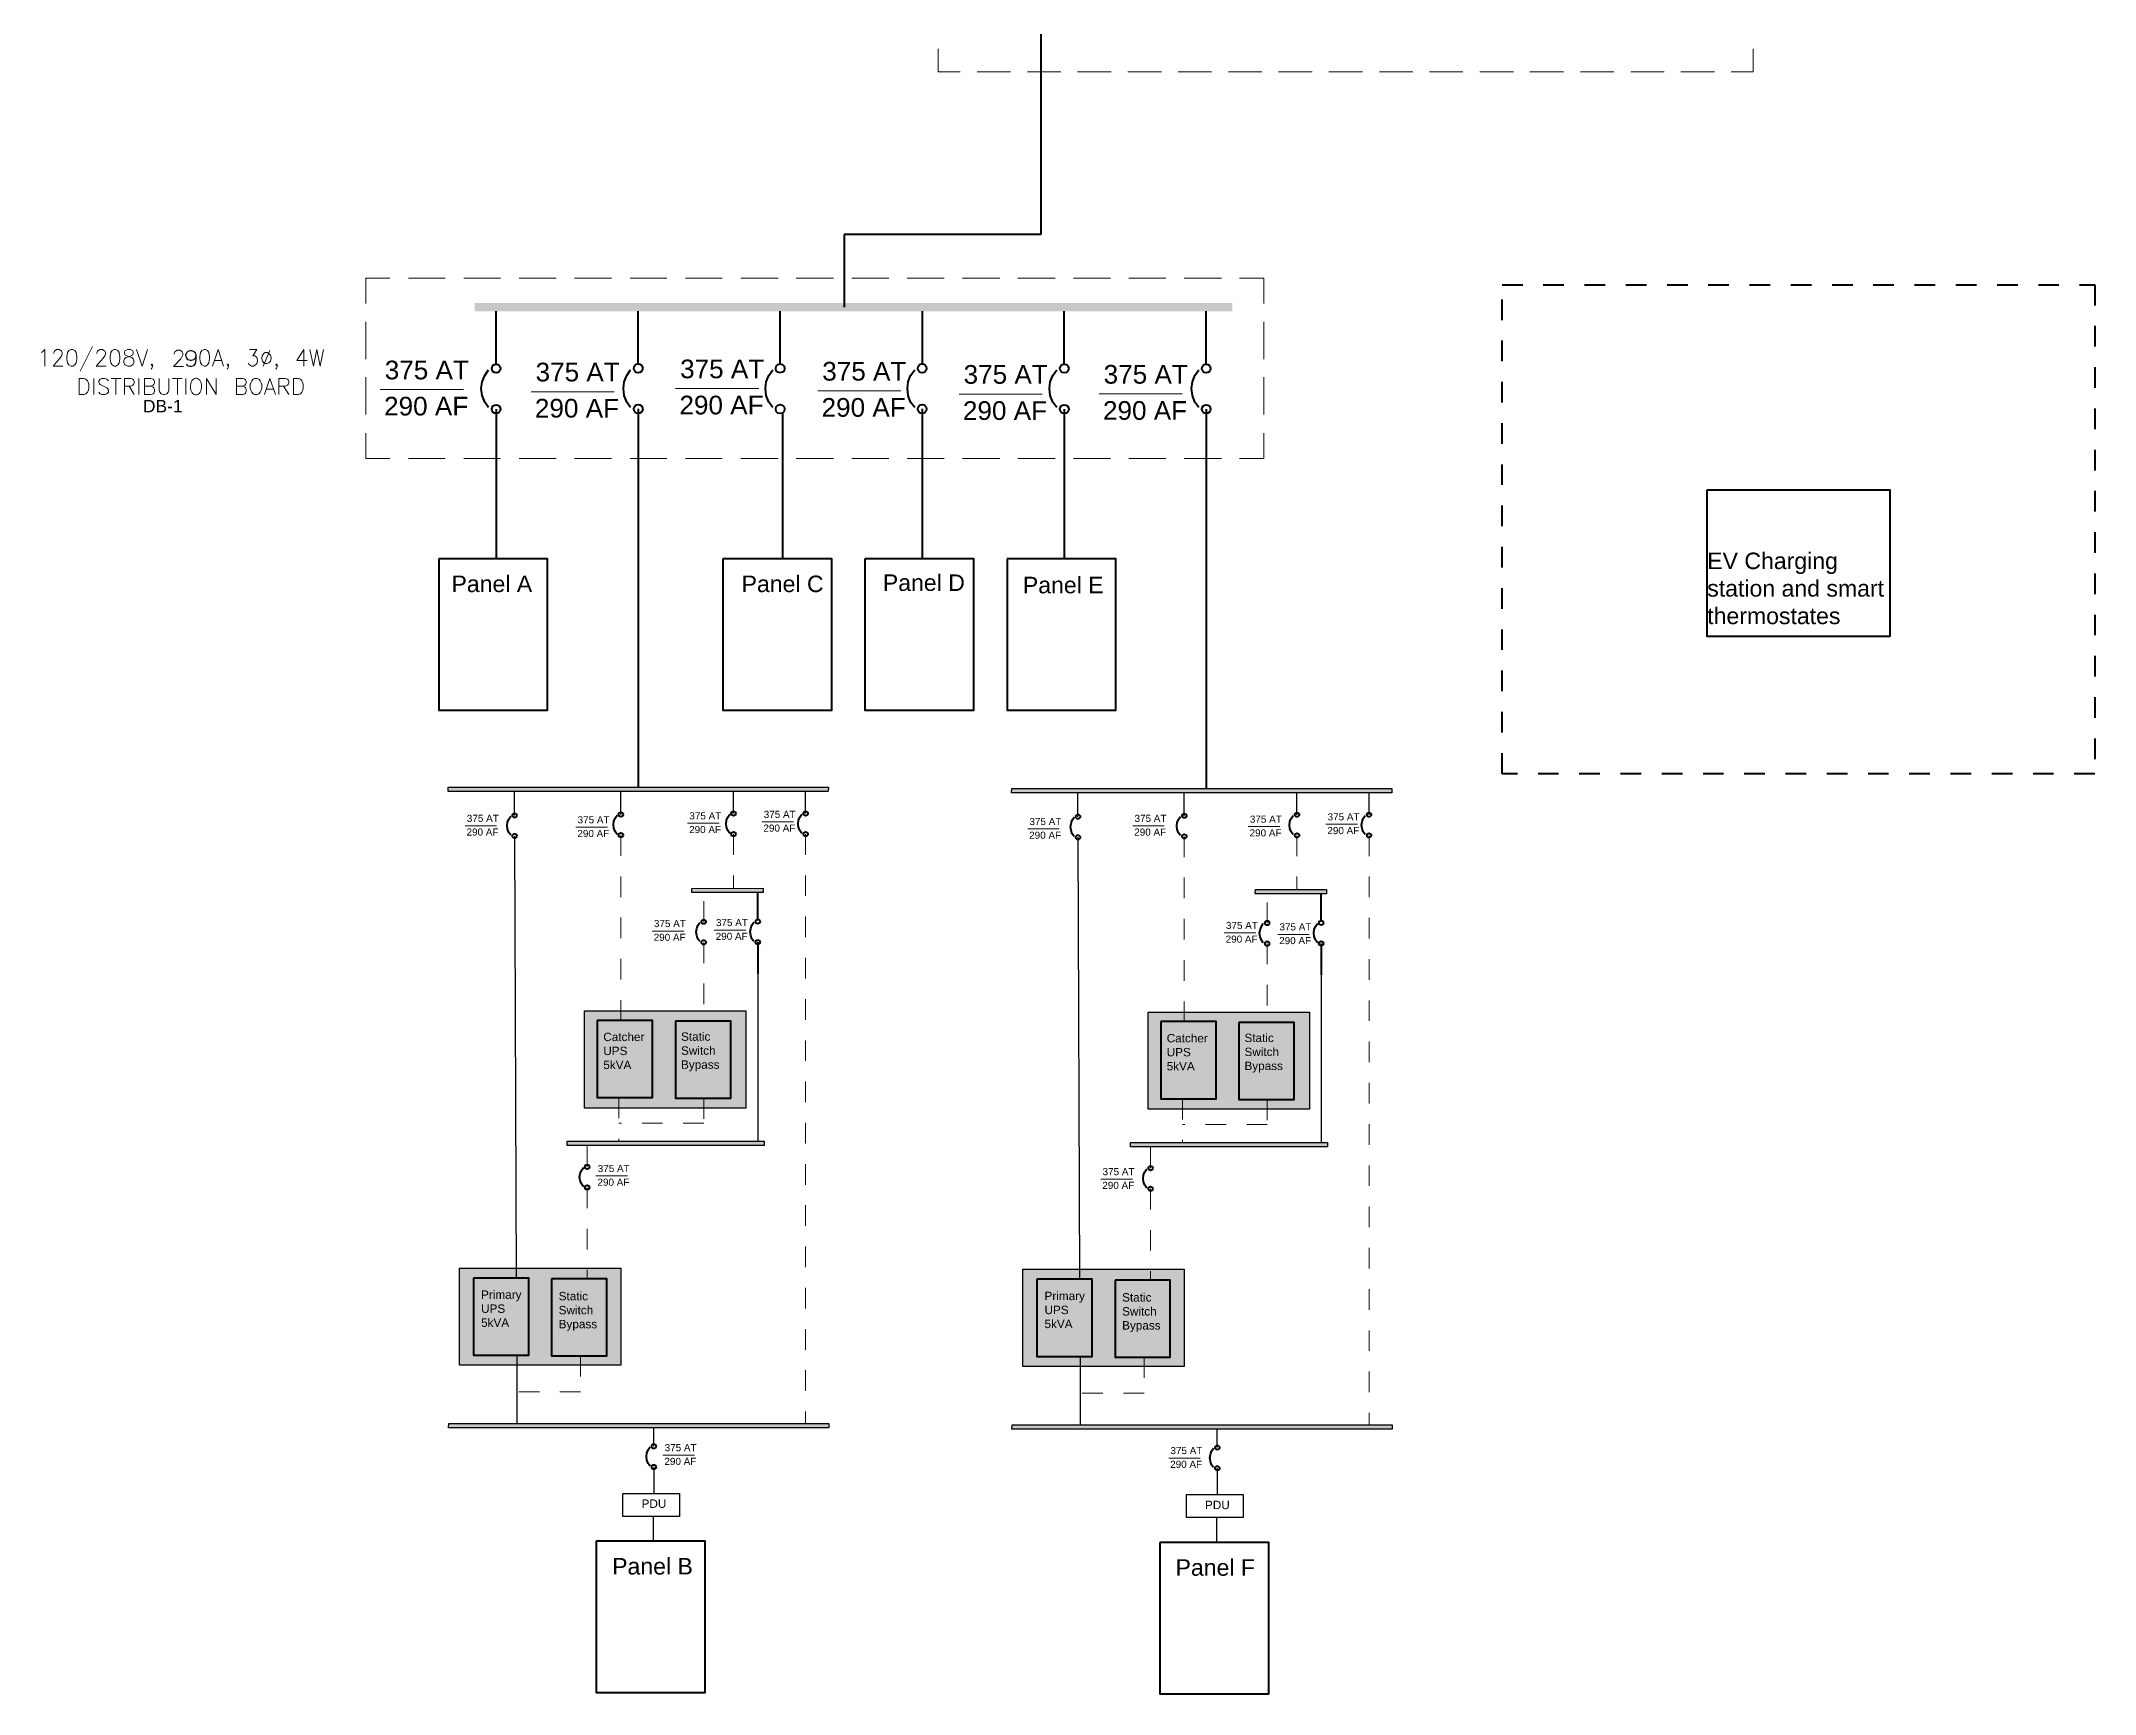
# Model space of a CAD drawing. Header units: inches. Extents: x 17.7 to 27.7, y 6.6 to 22.7.
# Drawn here: x 17.73 to 27.69, y 6.63 to 14.64 of the extents above; entities that cross this region are included whole.
import ezdxf

# ---------------------------------------------------------------- set-up
doc = ezdxf.new("R2010")
doc.units = ezdxf.units.IN
doc.header["$LTSCALE"] = 0.2
doc.header["$MEASUREMENT"] = 0
doc.linetypes.add('ACAD_ISO02W100', pattern=[15, 12, -3])
doc.linetypes.add('HIDDEN', pattern=[0.375, 0.25, -0.125])
doc.layers.add('dotted', color=7, linetype='HIDDEN', lineweight=18)
doc.layers.add('PDF_Geometry', color=7, linetype='Continuous')
doc.layers.add('PDF_Solid Fills', color=7, linetype='Continuous')
doc.styles.get("Standard").update_dxf_attribs({"font": 'arial.ttf'})

msp = doc.modelspace()

# ---------------------------------------------------------------- hatches: boundary and pattern name
at = {"transparency": 33554457}
h = msp.add_hatch(color=4, dxfattribs=at)
h.dxf.hatch_style = 1
h.paths.add_polyline_path([(20.3646, 9.9382), (21.1466, 9.9382), (21.1466, 9.4673), (20.3646, 9.4673)])
h = msp.add_hatch(color=4, dxfattribs=at)
h.dxf.hatch_style = 1
h.paths.add_polyline_path([(23.0962, 9.9321), (23.8782, 9.9321), (23.8782, 9.4612), (23.0962, 9.4612)])
h = msp.add_hatch(color=4, dxfattribs=at)
h.dxf.hatch_style = 1
h.paths.add_polyline_path([(19.7572, 8.6917), (20.5392, 8.6917), (20.5392, 8.2208), (19.7572, 8.2208)])
h = msp.add_hatch(color=4, dxfattribs=at)
h.dxf.hatch_style = 1
h.paths.add_polyline_path([(22.4888, 8.6856), (23.2708, 8.6856), (23.2708, 8.2147), (22.4888, 8.2147)])
at = {"layer": 'PDF_Solid Fills', "true_color": 0x808080}
h = msp.add_hatch(color=8, dxfattribs=at)
h.dxf.hatch_style = 1
h.paths.add_polyline_path([(19.7033, 11.0233), (21.5462, 11.0233), (21.5456, 11.0025), (19.7028, 11.0025)])
h = msp.add_hatch(color=8, dxfattribs=at)
h.dxf.hatch_style = 1
h.paths.add_polyline_path([(22.4349, 11.0171), (24.2777, 11.0171), (24.2772, 10.9963), (22.4343, 10.9963)])
h = msp.add_hatch(color=8, dxfattribs=at)
h.dxf.hatch_style = 1
h.paths.add_polyline_path([(20.8849, 10.5327), (21.2302, 10.5331), (21.2296, 10.5123), (20.8843, 10.5119)])
h = msp.add_hatch(color=8, dxfattribs=at)
h.dxf.hatch_style = 1
h.paths.add_polyline_path([(23.6165, 10.5265), (23.9618, 10.527), (23.9612, 10.5062), (23.6159, 10.5057)])
h = msp.add_hatch(color=8, dxfattribs=at)
h.dxf.hatch_style = 1
h.paths.add_polyline_path([(20.2796, 9.3071), (21.2351, 9.3071), (21.2346, 9.2863), (20.2791, 9.2863)])
h = msp.add_hatch(color=8, dxfattribs=at)
h.dxf.hatch_style = 1
h.paths.add_polyline_path([(23.0112, 9.3009), (23.9667, 9.3009), (23.9662, 9.2801), (23.0106, 9.2801)])
h = msp.add_hatch(color=8, dxfattribs=at)
h.dxf.hatch_style = 1
h.paths.add_polyline_path([(19.7054, 7.9381), (21.5482, 7.9381), (21.5477, 7.9173), (19.7048, 7.9173)])
h = msp.add_hatch(color=8, dxfattribs=at)
h.dxf.hatch_style = 1
h.paths.add_polyline_path([(22.437, 7.9319), (24.2798, 7.9319), (24.2793, 7.9111), (22.4364, 7.9111)])

# ---------------------------------------------------------------- linework, layer by layer
at = {"linetype": 'ACAD_ISO02W100', "lineweight": 90}
for p, q in [((22.5768, 14.7002), (22.5768, 13.704)), ((19.9351, 12.8569), (19.9351, 12.5586)), ((20.6243, 12.8573), (20.6243, 12.5586)), ((22.0009, 12.8573), (22.0009, 12.5586)), ((22.6901, 12.8569), (22.6901, 12.5586)), ((23.3784, 12.8569), (23.3784, 12.5586)), ((21.3234, 12.8374), (21.3234, 12.5586)), ((19.9351, 12.5586), (19.9351, 12.3895)), ((21.3234, 12.5586), (21.3234, 12.1313)), ((22.0009, 12.5586), (22.0009, 12.1313)), ((22.6901, 12.5586), (22.6901, 12.1313)), ((23.3784, 12.5586), (23.3784, 12.1313)), ((19.9351, 12.3895), (19.9351, 12.1313)), ((21.2039, 10.2714), (21.2039, 10.1196)), ((23.9355, 10.2653), (23.9355, 10.1135))]:
    msp.add_line(p, q, dxfattribs=at)
at = {"lineweight": 90}
for p, q in [((22.5768, 13.704), (21.6229, 13.704)), ((21.6229, 13.704), (21.6229, 13.3512)), ((20.6243, 12.5586), (20.6243, 11.0233)), ((23.3784, 12.1313), (23.3784, 11.0171))]:
    msp.add_line(p, q, dxfattribs=at)
for p, q in [((20.0354, 8.2691), (20.0354, 7.9381)), ((22.767, 8.263), (22.767, 7.9319)), ((20.7003, 7.8271), (20.7003, 7.9173)), ((23.4319, 7.8209), (23.4319, 7.9111)), ((20.7003, 7.727), (20.7003, 7.599)), ((23.4319, 7.7208), (23.4319, 7.5929)), ((20.6967, 7.4875), (20.6967, 7.3693)), ((23.4283, 7.4813), (23.4283, 7.3632))]:
    msp.add_line(p, q)
msp.add_lwpolyline([(25.807, 12.4658), (26.692, 12.4658), (26.692, 11.7538), (25.807, 11.7538)], close=True, dxfattribs=at)
at = {"color": 251, "true_color": 0x636466}
for points in [[(20.3646, 9.9382), (21.1466, 9.9382), (21.1466, 9.4673), (20.3646, 9.4673)], [(23.0962, 9.9321), (23.8782, 9.9321), (23.8782, 9.4612), (23.0962, 9.4612)]]:
    msp.add_lwpolyline(points, close=True, dxfattribs=at)
for points in [[(20.3646, 9.9382), (21.1466, 9.9382), (21.1466, 9.4673), (20.3646, 9.4673)], [(23.0962, 9.9321), (23.8782, 9.9321), (23.8782, 9.4612), (23.0962, 9.4612)], [(19.7572, 8.6917), (20.5392, 8.6917), (20.5392, 8.2208), (19.7572, 8.2208)], [(22.4888, 8.6856), (23.2708, 8.6856), (23.2708, 8.2147), (22.4888, 8.2147)], [(20.5504, 7.599), (20.8251, 7.599), (20.8251, 7.4875), (20.5504, 7.4875)], [(23.282, 7.5929), (23.5566, 7.5929), (23.5566, 7.4813), (23.282, 7.4813)]]:
    msp.add_lwpolyline(points, close=True)
at = {"layer": 'dotted'}
for p, q in [((20.5402, 10.7907), (20.5402, 9.8926)), ((21.0865, 10.7957), (21.0865, 10.533)), ((21.436, 10.7957), (21.436, 7.9381)), ((23.2718, 10.7846), (23.2718, 9.8865)), ((23.8181, 10.7895), (23.8181, 10.5268)), ((24.1676, 10.7895), (24.1676, 7.9319)), ((20.9417, 10.3707), (20.9417, 10.5126)), ((23.6733, 10.3646), (23.6733, 10.5064)), ((20.9417, 10.2707), (20.9417, 9.8881)), ((23.6733, 10.2645), (23.6733, 9.8819)), ((20.5309, 9.5186), (20.5309, 9.3071)), ((20.9427, 9.5147), (20.9427, 9.3942)), ((23.2625, 9.5125), (23.2625, 9.3009)), ((23.6742, 9.5086), (23.6742, 9.388)), ((20.9427, 9.3942), (20.5309, 9.3942)), ((23.6742, 9.388), (23.2625, 9.388)), ((20.3769, 9.1823), (20.3769, 9.2863)), ((23.1084, 9.1761), (23.1084, 9.2801)), ((20.3769, 9.0822), (20.3769, 8.6392)), ((23.1084, 9.076), (23.1084, 8.633)), ((20.3449, 8.2652), (20.3449, 8.0914)), ((23.0765, 8.259), (23.0765, 8.0853)), ((20.3449, 8.0914), (20.0354, 8.0914)), ((23.0765, 8.0853), (22.767, 8.0853))]:
    msp.add_line(p, q, dxfattribs=at)
at = {"layer": 'dotted', "lineweight": 90}
msp.add_lwpolyline([(24.8123, 13.4596), (27.6866, 13.4596), (27.6866, 11.0886), (24.8123, 11.0886)], close=True, dxfattribs=at)
at = {"layer": 'PDF_Geometry', "lineweight": 9}
for points in [[(22.1859, 14.4927), (22.0792, 14.4927), (22.0792, 14.6043)], [(26.0292, 14.6043), (26.0292, 14.4927), (25.9225, 14.4927)], [(22.4293, 14.4927), (22.2676, 14.4927)], [(22.6726, 14.4927), (22.5109, 14.4927)], [(22.9176, 14.4927), (22.7542, 14.4927)], [(23.1609, 14.4927), (22.9976, 14.4927)], [(23.4042, 14.4927), (23.2426, 14.4927)], [(23.6476, 14.4927), (23.4859, 14.4927)], [(23.8925, 14.4927), (23.7292, 14.4927)], [(24.1359, 14.4927), (23.9726, 14.4927)], [(24.3792, 14.4927), (24.2176, 14.4927)], [(24.6225, 14.4927), (24.4609, 14.4927)], [(24.8676, 14.4927), (24.7042, 14.4927)], [(25.1109, 14.4927), (24.9475, 14.4927)], [(25.3542, 14.4927), (25.1925, 14.4927)], [(25.5975, 14.4927), (25.4359, 14.4927)], [(25.8425, 14.4927), (25.6792, 14.4927)], [(19.303, 13.369), (19.303, 13.4921), (19.4206, 13.4921)], [(19.5107, 13.4921), (19.6889, 13.4921)], [(19.7789, 13.4921), (19.9572, 13.4921)], [(20.0472, 13.4921), (20.2272, 13.4921)], [(20.3154, 13.4921), (20.4955, 13.4921)], [(20.5855, 13.4921), (20.7637, 13.4921)], [(20.8538, 13.4921), (21.032, 13.4921)], [(21.122, 13.4921), (21.3021, 13.4921)], [(21.3903, 13.4921), (21.5703, 13.4921)], [(21.6604, 13.4921), (21.8386, 13.4921)], [(21.9286, 13.4921), (22.1068, 13.4921)], [(22.1968, 13.4921), (22.3769, 13.4921)], [(22.4651, 13.4921), (22.6452, 13.4921)], [(22.7352, 13.4921), (22.9134, 13.4921)], [(23.0034, 13.4921), (23.1817, 13.4921)], [(23.2717, 13.4921), (23.4518, 13.4921)], [(23.54, 13.4921), (23.6576, 13.4921), (23.6576, 13.369)], [(19.303, 13.0989), (19.303, 13.279)], [(23.6576, 13.279), (23.6576, 13.0989)], [(17.7292, 13.1305), (17.7359, 13.1338), (17.7475, 13.1455), (17.7475, 13.0655)], [(17.7909, 13.1255), (17.7909, 13.1305), (17.7942, 13.1372), (17.7975, 13.1405), (17.8042, 13.1455), (17.8175, 13.1455), (17.8242, 13.1405), (17.8275, 13.1372), (17.8309, 13.1305), (17.8309, 13.1222), (17.8275, 13.1155), (17.8209, 13.1039), (17.7875, 13.0655), (17.8342, 13.0655)], [(17.9792, 13.1605), (17.9192, 13.0405)], [(17.9992, 13.1255), (17.9992, 13.1305), (18.0025, 13.1372), (18.0059, 13.1405), (18.0142, 13.1455), (18.0275, 13.1455), (18.0342, 13.1405), (18.0376, 13.1372), (18.0409, 13.1305), (18.0409, 13.1222), (18.0376, 13.1155), (18.0309, 13.1039), (17.9959, 13.0655), (18.0442, 13.0655)], [(18.1925, 13.1455), (18.2192, 13.0655), (18.2459, 13.1455)], [(18.5608, 13.0655), (18.5875, 13.1455), (18.6142, 13.0655)], [(18.7392, 13.1455), (18.7759, 13.1455), (18.7558, 13.1155), (18.7659, 13.1155), (18.7725, 13.1105), (18.7759, 13.1072), (18.7792, 13.0955), (18.7792, 13.0888), (18.7759, 13.0772), (18.7692, 13.0705), (18.7592, 13.0655), (18.7492, 13.0655), (18.7392, 13.0705), (18.7358, 13.0739), (18.7325, 13.0805)], [(19.0025, 13.0655), (19.0025, 13.1455), (18.9692, 13.0922), (19.0192, 13.0922)], [(19.0325, 13.1455), (19.0492, 13.0655), (19.0658, 13.1455), (19.0825, 13.0655), (19.0992, 13.1455)], [(18.2692, 13.0705), (18.2659, 13.0655), (18.2625, 13.0705), (18.2659, 13.0739), (18.2692, 13.0705), (18.2692, 13.0622), (18.2659, 13.0555), (18.2625, 13.0505)], [(18.3752, 13.1227), (18.3752, 13.1277), (18.3785, 13.1344), (18.3819, 13.1377), (18.3885, 13.1427), (18.4036, 13.1427), (18.4102, 13.1377), (18.4135, 13.1344), (18.4169, 13.1277), (18.4169, 13.1193), (18.4135, 13.1127), (18.4069, 13.101), (18.3719, 13.0627), (18.4202, 13.0627)], [(18.5709, 13.0922), (18.6042, 13.0922)], [(18.6375, 13.0705), (18.6342, 13.0655), (18.6309, 13.0705), (18.6342, 13.0739), (18.6375, 13.0705), (18.6375, 13.0622), (18.6342, 13.0555), (18.6309, 13.0505)], [(18.8375, 13.1405), (18.8058, 13.0655)], [(18.8742, 13.0705), (18.8708, 13.0655), (18.8675, 13.0705), (18.8708, 13.0739), (18.8742, 13.0705), (18.8742, 13.0622), (18.8708, 13.0555), (18.8675, 13.0505)], [(17.9853, 13.0053), (17.9853, 12.927)], [(18.0553, 12.9937), (18.0487, 13.002), (18.0387, 13.0053), (18.0254, 13.0053), (18.0153, 13.002), (18.0087, 12.9937), (18.0087, 12.987), (18.012, 12.9787), (18.0153, 12.9753), (18.022, 12.972), (18.042, 12.9637), (18.0487, 12.9603), (18.052, 12.957), (18.0553, 12.9487), (18.0553, 12.9387), (18.0487, 12.9303), (18.0387, 12.927), (18.0254, 12.927), (18.0153, 12.9303), (18.0087, 12.9387)], [(18.0687, 13.0053), (18.117, 13.0053)], [(18.092, 13.0053), (18.092, 12.927)], [(18.1337, 12.927), (18.1337, 13.0053), (18.1637, 13.0053), (18.1737, 13.002), (18.177, 12.9986), (18.1804, 12.9903), (18.1804, 12.9836), (18.177, 12.9753), (18.1737, 12.972), (18.1637, 12.9686), (18.1337, 12.9686)], [(18.157, 12.9686), (18.1804, 12.927)], [(18.2037, 13.0053), (18.2037, 12.927)], [(18.262, 12.9686), (18.272, 12.9637), (18.2753, 12.9603), (18.2787, 12.9536), (18.2787, 12.942), (18.2753, 12.9336), (18.272, 12.9303), (18.262, 12.927), (18.2303, 12.927), (18.2303, 13.0053), (18.262, 13.0053), (18.272, 13.002), (18.2753, 12.9986), (18.2787, 12.9903), (18.2787, 12.9836), (18.2753, 12.9753), (18.272, 12.972), (18.262, 12.9686), (18.2303, 12.9686)], [(18.302, 13.0053), (18.302, 12.9487), (18.3053, 12.9387), (18.312, 12.9303), (18.322, 12.927), (18.3287, 12.927), (18.3387, 12.9303), (18.3453, 12.9387), (18.3487, 12.9487), (18.3487, 13.0053)], [(18.3653, 13.0053), (18.4137, 13.0053)], [(18.3903, 13.0053), (18.3903, 12.927)], [(18.4303, 13.0053), (18.4303, 12.927)], [(18.532, 12.927), (18.532, 13.0053), (18.5787, 12.927), (18.5787, 13.0053)], [(18.707, 12.9686), (18.717, 12.9637), (18.7203, 12.9603), (18.7237, 12.9536), (18.7237, 12.942), (18.7203, 12.9336), (18.717, 12.9303), (18.707, 12.927), (18.677, 12.927), (18.677, 13.0053), (18.707, 13.0053), (18.717, 13.002), (18.7203, 12.9986), (18.7237, 12.9903), (18.7237, 12.9836), (18.7203, 12.9753), (18.717, 12.972), (18.707, 12.9686), (18.677, 12.9686)], [(18.812, 12.927), (18.8387, 13.0053), (18.8653, 12.927)], [(18.822, 12.9536), (18.8553, 12.9536)], [(18.882, 12.927), (18.882, 13.0053), (18.912, 13.0053), (18.9237, 13.002), (18.927, 12.9986), (18.9303, 12.9903), (18.9303, 12.9836), (18.927, 12.9753), (18.9237, 12.972), (18.912, 12.9686), (18.882, 12.9686)], [(18.9053, 12.9686), (18.9303, 12.927)], [(19.303, 12.8307), (19.303, 13.0107)], [(19.3732, 12.951), (19.7766, 12.951)], [(20.8051, 12.9563), (21.2085, 12.9563)], [(21.4943, 12.9448), (21.8976, 12.9448)], [(23.6576, 13.0107), (23.6576, 12.8307)], [(20.1045, 12.941), (20.5078, 12.941)], [(22.1796, 12.9295), (22.5829, 12.9295)], [(22.8587, 12.9299), (23.262, 12.9299)], [(19.4206, 12.6176), (19.303, 12.6176), (19.303, 12.7407)], [(23.6576, 12.7407), (23.6576, 12.6176), (23.54, 12.6176)], [(19.6889, 12.6176), (19.5107, 12.6176)], [(19.9572, 12.6176), (19.7789, 12.6176)], [(20.2272, 12.6176), (20.0472, 12.6176)], [(20.4955, 12.6176), (20.3154, 12.6176)], [(20.7637, 12.6176), (20.5855, 12.6176)], [(21.032, 12.6176), (20.8538, 12.6176)], [(21.3021, 12.6176), (21.122, 12.6176)], [(21.5703, 12.6176), (21.3903, 12.6176)], [(21.8386, 12.6176), (21.6604, 12.6176)], [(22.1068, 12.6176), (21.9286, 12.6176)], [(22.3769, 12.6176), (22.1968, 12.6176)], [(22.6452, 12.6176), (22.4651, 12.6176)], [(22.9134, 12.6176), (22.7352, 12.6176)], [(23.1817, 12.6176), (23.0034, 12.6176)], [(23.4518, 12.6176), (23.2717, 12.6176)], [(21.2244, 10.8553), (21.3773, 10.8553)], [(19.7849, 10.8362), (19.9379, 10.8362)], [(20.322, 10.829), (20.475, 10.829)], [(20.8639, 10.8481), (21.0169, 10.8481)], [(22.5125, 10.8206), (22.6654, 10.8206)], [(23.022, 10.836), (23.1749, 10.836)], [(23.5812, 10.8321), (23.7342, 10.8321)], [(23.9581, 10.8432), (24.111, 10.8432)], [(20.6921, 10.3258), (20.845, 10.3258)], [(20.9928, 10.3305), (21.1458, 10.3305)], [(23.4653, 10.3169), (23.6182, 10.3169)], [(23.7247, 10.3097), (23.8776, 10.3097)], [(20.4195, 9.1381), (20.5725, 9.1381)], [(22.8672, 9.1229), (23.0201, 9.1229)], [(20.7442, 7.7845), (20.8971, 7.7845)], [(23.1962, 7.7703), (23.3491, 7.7703)]]:
    msp.add_lwpolyline(points, dxfattribs=at)
at = {"layer": 'PDF_Geometry', "lineweight": 50}
for points in [[(19.9351, 13.0757), (19.9351, 13.3307)], [(20.6234, 13.0757), (20.6234, 13.3307)], [(21.3117, 13.0757), (21.3117, 13.3307)], [(22.0018, 13.0757), (22.0018, 13.3307)], [(22.6901, 13.0757), (22.6901, 13.3307)], [(23.3784, 13.0757), (23.3784, 13.3307)], [(19.8985, 12.864), (19.8801, 12.8907), (19.8685, 12.9224), (19.8635, 12.9557), (19.8685, 12.9891), (19.8801, 13.019), (19.8985, 13.0474)], [(20.5868, 12.864), (20.5684, 12.8907), (20.5568, 12.9224), (20.5534, 12.9557), (20.5568, 12.9891), (20.5684, 13.019), (20.5868, 13.0474)], [(21.2768, 12.864), (21.2568, 12.8907), (21.2451, 12.9224), (21.2418, 12.9557), (21.2451, 12.9891), (21.2568, 13.019), (21.2768, 13.0474)], [(21.9651, 12.864), (21.9451, 12.8907), (21.9334, 12.9224), (21.9301, 12.9557), (21.9334, 12.9891), (21.9451, 13.019), (21.9651, 13.0474)], [(22.6534, 12.864), (22.6351, 12.8907), (22.6217, 12.9224), (22.6184, 12.9557), (22.6217, 12.9891), (22.6351, 13.019), (22.6534, 13.0474)], [(23.3417, 12.864), (23.3234, 12.8907), (23.3117, 12.9224), (23.3067, 12.9557), (23.3117, 12.9891), (23.3234, 13.019), (23.3417, 13.0474)], [(20.0062, 10.79), (19.9969, 10.8036), (19.9909, 10.8197), (19.9884, 10.8367), (19.9909, 10.8536), (19.9969, 10.8689), (20.0062, 10.8833)], [(20.5215, 10.7944), (20.5122, 10.808), (20.5063, 10.8241), (20.5037, 10.841), (20.5063, 10.858), (20.5122, 10.8733), (20.5215, 10.8877)], [(21.0679, 10.7993), (21.0586, 10.8129), (21.0526, 10.829), (21.0501, 10.846), (21.0526, 10.8629), (21.0586, 10.8782), (21.0679, 10.8926)], [(21.4173, 10.7993), (21.408, 10.8129), (21.4021, 10.829), (21.3995, 10.846), (21.4021, 10.8629), (21.408, 10.8782), (21.4173, 10.8926)], [(22.7378, 10.7839), (22.7285, 10.7974), (22.7225, 10.8136), (22.72, 10.8305), (22.7225, 10.8475), (22.7285, 10.8627), (22.7378, 10.8772)], [(23.2531, 10.7882), (23.2438, 10.8018), (23.2379, 10.8179), (23.2353, 10.8349), (23.2379, 10.8519), (23.2438, 10.8671), (23.2531, 10.8815)], [(23.7995, 10.7932), (23.7901, 10.8067), (23.7842, 10.8229), (23.7817, 10.8398), (23.7842, 10.8568), (23.7901, 10.872), (23.7995, 10.8864)], [(24.1489, 10.7932), (24.1396, 10.8067), (24.1337, 10.8229), (24.1311, 10.8398), (24.1337, 10.8568), (24.1396, 10.872), (24.1489, 10.8864)], [(21.2039, 10.3828), (21.2039, 10.5125)], [(23.9355, 10.3766), (23.9355, 10.5064)], [(20.9231, 10.2743), (20.9138, 10.2879), (20.9078, 10.304), (20.9053, 10.321), (20.9078, 10.3379), (20.9138, 10.3532), (20.9231, 10.3676)], [(21.1852, 10.2751), (21.1759, 10.2886), (21.17, 10.3048), (21.1674, 10.3217), (21.17, 10.3387), (21.1759, 10.3539), (21.1852, 10.3684)], [(23.6547, 10.2682), (23.6453, 10.2818), (23.6394, 10.2979), (23.6368, 10.3148), (23.6394, 10.3318), (23.6453, 10.3471), (23.6547, 10.3615)], [(23.9168, 10.2689), (23.9075, 10.2825), (23.9016, 10.2986), (23.899, 10.3156), (23.9016, 10.3325), (23.9075, 10.3478), (23.9168, 10.3622)], [(20.3582, 9.0858), (20.3489, 9.0994), (20.3429, 9.1155), (20.3404, 9.1325), (20.3429, 9.1495), (20.3489, 9.1647), (20.3582, 9.1791)], [(23.0898, 9.0797), (23.0805, 9.0933), (23.0745, 9.1094), (23.072, 9.1263), (23.0745, 9.1433), (23.0805, 9.1586), (23.0898, 9.173)], [(20.6817, 7.7306), (20.6723, 7.7442), (20.6664, 7.7603), (20.6639, 7.7773), (20.6664, 7.7943), (20.6723, 7.8095), (20.6817, 7.8239)], [(23.4132, 7.7245), (23.4039, 7.7381), (23.398, 7.7542), (23.3954, 7.7711), (23.398, 7.7881), (23.4039, 7.8034), (23.4132, 7.8178)]]:
    msp.add_lwpolyline(points, dxfattribs=at)
at = {"layer": 'PDF_Geometry', "lineweight": 9}
for points in [[(17.8759, 13.1455), (17.8642, 13.1405), (17.8575, 13.1305), (17.8542, 13.1105), (17.8542, 13.1005), (17.8575, 13.0805), (17.8642, 13.0705), (17.8759, 13.0655), (17.8825, 13.0655), (17.8925, 13.0705), (17.8992, 13.0805), (17.9025, 13.1005), (17.9025, 13.1105), (17.8992, 13.1305), (17.8925, 13.1405), (17.8825, 13.1455)], [(18.0842, 13.1455), (18.0742, 13.1405), (18.0675, 13.1305), (18.0642, 13.1105), (18.0642, 13.1005), (18.0675, 13.0805), (18.0742, 13.0705), (18.0842, 13.0655), (18.0909, 13.0655), (18.1009, 13.0705), (18.1075, 13.0805), (18.1109, 13.1005), (18.1109, 13.1105), (18.1075, 13.1305), (18.1009, 13.1405), (18.0909, 13.1455)], [(18.1492, 13.1455), (18.1375, 13.1405), (18.1342, 13.1338), (18.1342, 13.1255), (18.1375, 13.1189), (18.1442, 13.1155), (18.1592, 13.1105), (18.1692, 13.1072), (18.1759, 13.1005), (18.1792, 13.0922), (18.1792, 13.0805), (18.1759, 13.0739), (18.1725, 13.0705), (18.1625, 13.0655), (18.1492, 13.0655), (18.1375, 13.0705), (18.1342, 13.0739), (18.1309, 13.0805), (18.1309, 13.0922), (18.1342, 13.1005), (18.1409, 13.1072), (18.1525, 13.1105), (18.1659, 13.1155), (18.1725, 13.1189), (18.1759, 13.1255), (18.1759, 13.1338), (18.1725, 13.1405), (18.1625, 13.1455)], [(18.5192, 13.1455), (18.5092, 13.1405), (18.5025, 13.1305), (18.4992, 13.1105), (18.4992, 13.1005), (18.5025, 13.0805), (18.5092, 13.0705), (18.5192, 13.0655), (18.5259, 13.0655), (18.5359, 13.0705), (18.5425, 13.0805), (18.5459, 13.1005), (18.5459, 13.1105), (18.5425, 13.1305), (18.5359, 13.1405), (18.5259, 13.1455)], [(18.8159, 13.1305), (18.8092, 13.1255), (18.8025, 13.1189), (18.7992, 13.1072), (18.7992, 13.1005), (18.8025, 13.0888), (18.8092, 13.0805), (18.8159, 13.0772), (18.8259, 13.0772), (18.8342, 13.0805), (18.8408, 13.0888), (18.8442, 13.1005), (18.8442, 13.1072), (18.8408, 13.1189), (18.8342, 13.1255), (18.8259, 13.1305)], [(17.9137, 12.927), (17.9137, 13.0053), (17.937, 13.0053), (17.947, 13.002), (17.9537, 12.9937), (17.957, 12.987), (17.9603, 12.9753), (17.9603, 12.957), (17.957, 12.9453), (17.9537, 12.9387), (17.947, 12.9303), (17.937, 12.927)], [(18.7637, 13.0053), (18.757, 13.002), (18.7503, 12.9937), (18.747, 12.987), (18.7437, 12.9753), (18.7437, 12.957), (18.747, 12.9453), (18.7503, 12.9387), (18.757, 12.9303), (18.7637, 12.927), (18.777, 12.927), (18.7853, 12.9303), (18.792, 12.9387), (18.7953, 12.9453), (18.7987, 12.957), (18.7987, 12.9753), (18.7953, 12.987), (18.792, 12.9937), (18.7853, 13.002), (18.777, 13.0053)], [(18.9537, 12.927), (18.9537, 13.0053), (18.977, 13.0053), (18.987, 13.002), (18.9937, 12.9937), (18.997, 12.987), (19.0003, 12.9753), (19.0003, 12.957), (18.997, 12.9453), (18.9937, 12.9387), (18.987, 12.9303), (18.977, 12.927)]]:
    msp.add_lwpolyline(points, close=True, dxfattribs=at)
at = {"layer": 'PDF_Geometry', "lineweight": 30}
msp.add_lwpolyline([(18.48, 13.1159), (18.4767, 13.1042), (18.4684, 13.0959), (18.4567, 13.0926), (18.4534, 13.0926), (18.4417, 13.0959), (18.4351, 13.1042), (18.4317, 13.1159), (18.4317, 13.1192), (18.4351, 13.1309), (18.4417, 13.1376), (18.4534, 13.1409), (18.4567, 13.1409), (18.4684, 13.1376), (18.4767, 13.1309), (18.48, 13.1159), (18.48, 13.0959), (18.4767, 13.0776), (18.4684, 13.0659), (18.4567, 13.0626), (18.45, 13.0626), (18.4384, 13.0659), (18.4351, 13.0742)], dxfattribs=at)
at = {"layer": 'PDF_Geometry', "lineweight": 50}
for points in [[(21.3117, 13.0324), (21.3018, 13.0357), (21.2934, 13.0424), (21.2918, 13.054), (21.2934, 13.064), (21.3018, 13.0724), (21.3117, 13.0757), (21.3234, 13.0724), (21.3318, 13.064), (21.3334, 13.054), (21.3318, 13.0424), (21.3234, 13.0357)], [(21.3117, 12.8357), (21.3018, 12.8374), (21.2934, 12.8457), (21.2918, 12.8574), (21.2934, 12.8674), (21.3018, 12.8757), (21.3117, 12.879), (21.3234, 12.8757), (21.3318, 12.8674), (21.3334, 12.8574), (21.3318, 12.8457), (21.3234, 12.8374)], [(19.6583, 12.1313), (19.6583, 11.3963), (20.185, 11.3963), (20.185, 12.1313)], [(21.0349, 12.1313), (21.0349, 11.3963), (21.5633, 11.3963), (21.5633, 12.1313)], [(21.7233, 12.1313), (21.7233, 11.3963), (22.2516, 11.3963), (22.2516, 12.1313)], [(22.4133, 12.1313), (22.4133, 11.3963), (22.9399, 11.3963), (22.9399, 12.1313)], [(20.426, 9.8926), (20.426, 9.5186), (20.694, 9.5186), (20.694, 9.8926)], [(20.805, 9.8887), (20.805, 9.5147), (21.0729, 9.5147), (21.0729, 9.8887)], [(23.1576, 9.8865), (23.1576, 9.5125), (23.4255, 9.5125), (23.4255, 9.8865)], [(23.5366, 9.8825), (23.5366, 9.5086), (23.8045, 9.5086), (23.8045, 9.8825)], [(19.8253, 8.6431), (19.8253, 8.2691), (20.0933, 8.2691), (20.0933, 8.6431)], [(20.2043, 8.6392), (20.2043, 8.2652), (20.4723, 8.2652), (20.4723, 8.6392)], [(22.5569, 8.637), (22.5569, 8.263), (22.8249, 8.263), (22.8249, 8.637)], [(22.9359, 8.633), (22.9359, 8.259), (23.2038, 8.259), (23.2038, 8.633)], [(20.4209, 7.3676), (20.4209, 6.6326), (20.9492, 6.6326), (20.9492, 7.3676)], [(23.1525, 7.3614), (23.1525, 6.6265), (23.6808, 6.6265), (23.6808, 7.3614)]]:
    msp.add_lwpolyline(points, close=True, dxfattribs=at)
for centre, radius in [((19.9351, 13.0535), 0.0211), ((20.6243, 13.054), 0.0216), ((22.0009, 13.054), 0.0216), ((22.6901, 13.0535), 0.0211), ((23.3784, 13.0535), 0.0211), ((19.9351, 12.8569), 0.0211), ((20.6243, 12.8573), 0.0216), ((22.0009, 12.8573), 0.0216), ((22.6901, 12.8569), 0.0212), ((23.3784, 12.8569), 0.0211), ((20.0249, 10.8864), 0.0108), ((20.5402, 10.8908), 0.0108), ((21.0865, 10.8957), 0.0108), ((21.436, 10.8957), 0.0108), ((22.7564, 10.8803), 0.0108), ((23.2718, 10.8847), 0.0108), ((23.8181, 10.8896), 0.0108), ((24.1676, 10.8896), 0.0108), ((20.0249, 10.7864), 0.0108), ((20.5402, 10.7907), 0.0108), ((21.0865, 10.7957), 0.0108), ((21.436, 10.7957), 0.0108), ((22.7564, 10.7802), 0.0108), ((23.2718, 10.7846), 0.0108), ((23.8181, 10.7895), 0.0108), ((24.1676, 10.7895), 0.0108), ((20.9417, 10.3707), 0.0108), ((21.2039, 10.3715), 0.0108), ((23.6733, 10.3646), 0.0108), ((23.9355, 10.3653), 0.0108), ((20.9417, 10.2707), 0.0108), ((21.2039, 10.2714), 0.0108), ((23.6733, 10.2645), 0.0108), ((23.9355, 10.2653), 0.0108), ((20.3769, 9.1823), 0.0108), ((23.1084, 9.1761), 0.0108), ((20.3769, 9.0822), 0.0108), ((23.1084, 9.076), 0.0108), ((20.7003, 7.8271), 0.0108), ((23.4319, 7.8209), 0.0108), ((20.7003, 7.727), 0.0108), ((23.4319, 7.7208), 0.0108)]:
    msp.add_circle(centre, radius, dxfattribs=at)
at = {"layer": 'PDF_Geometry', "lineweight": 9}
msp.add_ellipse((18.4802, 12.9659), major_axis=(0.0003, 0.0406), ratio=0.672545, start_param=0.252771, end_param=6.535956, dxfattribs=at)
at = {"layer": 'PDF_Solid Fills'}
for p, q in [((20.0249, 10.8864), (20.0249, 11.0025)), ((20.5402, 10.8908), (20.5402, 11.0025)), ((21.0865, 10.8957), (21.0865, 11.0025)), ((21.436, 10.8957), (21.436, 11.0025)), ((22.7564, 10.8803), (22.7564, 10.9963)), ((23.2718, 10.8847), (23.2718, 10.9963)), ((23.8181, 10.8896), (23.8181, 10.9963)), ((24.1676, 10.8896), (24.1676, 10.9963)), ((20.0249, 10.7864), (20.0328, 8.6431)), ((22.7564, 10.7802), (22.7643, 8.637)), ((21.2039, 10.1196), (21.2039, 9.3071)), ((23.9355, 10.1135), (23.9355, 9.3009))]:
    msp.add_line(p, q, dxfattribs=at)
for points in [[(19.7033, 11.0233), (21.5462, 11.0233), (21.5456, 11.0025), (19.7028, 11.0025)], [(22.4349, 11.0171), (24.2777, 11.0171), (24.2772, 10.9963), (22.4343, 10.9963)], [(20.8849, 10.5327), (21.2302, 10.5331), (21.2296, 10.5123), (20.8843, 10.5119)], [(23.6165, 10.5265), (23.9618, 10.527), (23.9612, 10.5062), (23.6159, 10.5057)], [(20.2796, 9.3071), (21.2351, 9.3071), (21.2346, 9.2863), (20.2791, 9.2863)], [(23.0112, 9.3009), (23.9667, 9.3009), (23.9662, 9.2801), (23.0106, 9.2801)], [(19.7054, 7.9381), (21.5482, 7.9381), (21.5477, 7.9173), (19.7048, 7.9173)], [(22.437, 7.9319), (24.2798, 7.9319), (24.2793, 7.9111), (22.4364, 7.9111)]]:
    msp.add_lwpolyline(points, close=True, dxfattribs=at)
at = {"layer": 'PDF_Solid Fills', "color": 8, "lineweight": 9, "true_color": 0x808080, "transparency": 33554559}
for points in [[(23.5042, 13.3707), (23.5042, 13.3307), (19.8309, 13.3707)], [(23.5042, 13.3307), (19.8309, 13.3707), (19.8309, 13.3307)], [(23.5042, 13.3707), (23.5042, 13.3307), (19.8309, 13.3707)], [(23.5042, 13.3307), (19.8309, 13.3707), (19.8309, 13.3307)]]:
    msp.add_solid(points, dxfattribs=at)

# ---------------------------------------------------------------- texts
at = {"linetype": 'ACAD_ISO02W100', "lineweight": 90, "attachment_point": 1}
for s, width, gutter_width, heights, insert, char_height in [('375 AT', 1.39045, 1, [0], (19.3954, 13.0915), 0.0906), ('375 AT', 1.39045, 1, [0], (20.1267, 13.0815), 0.0906), ('375 AT', 1.39045, 1, [0], (20.8273, 13.0968), 0.0906), ('375 AT', 1.39045, 1, [0], (21.5165, 13.0854), 0.0906), ('375 AT', 1.39045, 1, [0], (22.2018, 13.0701), 0.0906), ('375 AT', 1.39045, 1, [0], (22.8809, 13.0705), 0.0906), ('DB-1', 0.927529, 1, [0], (18.2227, 12.9014), 0.0606), ('290 AF', 1.39045, 1, [0], (19.3921, 12.9162), 0.0906), ('290 AF', 1.39045, 1, [0], (20.1234, 12.9062), 0.0906), ('290 AF', 1.39045, 1, [0], (20.824, 12.9215), 0.0906), ('290 AF', 1.39045, 1, [0], (21.5132, 12.9101), 0.0906), ('290 AF', 1.39045, 1, [0], (22.1985, 12.8947), 0.0906), ('290 AF', 1.39045, 1, [0], (22.8776, 12.8952), 0.0906), ('Panel A', 0.409968, 1, [0.6037], (19.7189, 12.0493), 0.08), ('Panel C', 0.409968, 1, [0.6037], (21.1255, 12.0492), 0.08), ('Panel D', 0.409968, 1, [0.6037], (21.8102, 12.0549), 0.08), ('Panel E', 0.409968, 1, [0.6037], (22.4891, 12.0434), 0.08), ('375 AT', 0.527284, 0.3792, [0], (19.7934, 10.8895), 0.03436), ('375 AT', 0.527284, 0.3792, [0], (20.3305, 10.8823), 0.03436), ('375 AT', 0.527284, 0.3792, [0], (20.8723, 10.9014), 0.03436), ('375 AT', 0.527284, 0.3792, [0], (21.2328, 10.9086), 0.03436), ('375 AT', 0.527284, 0.3792, [0], (22.5209, 10.8739), 0.03436), ('375 AT', 0.527284, 0.3792, [0], (23.0304, 10.8893), 0.03436), ('375 AT', 0.527284, 0.3792, [0], (23.5896, 10.8854), 0.03436), ('375 AT', 0.527284, 0.3792, [0], (23.9665, 10.8965), 0.03436), ('290 AF', 0.527284, 0.3792, [0], (19.7921, 10.823), 0.03436), ('290 AF', 0.527284, 0.3792, [0], (20.3292, 10.8159), 0.03436), ('290 AF', 0.527284, 0.3792, [0], (20.8711, 10.8349), 0.03436), ('290 AF', 0.527284, 0.3792, [0], (21.2315, 10.8421), 0.03436), ('290 AF', 0.527284, 0.3792, [0], (22.5197, 10.8075), 0.03436), ('290 AF', 0.527284, 0.3792, [0], (23.0291, 10.8228), 0.03436), ('290 AF', 0.527284, 0.3792, [0], (23.5884, 10.8189), 0.03436), ('290 AF', 0.527284, 0.3792, [0], (23.9653, 10.83), 0.03436), ('375 AT', 0.527284, 0.3792, [0], (20.7005, 10.3791), 0.03436), ('375 AT', 0.527284, 0.3792, [0], (21.0012, 10.3839), 0.03436), ('375 AT', 0.527284, 0.3792, [0], (23.4737, 10.3702), 0.03436), ('375 AT', 0.527284, 0.3792, [0], (23.7331, 10.363), 0.03436), ('290 AF', 0.527284, 0.3792, [0], (20.6992, 10.3126), 0.03436), ('290 AF', 0.527284, 0.3792, [0], (21, 10.3174), 0.03436), ('290 AF', 0.527284, 0.3792, [0], (23.4724, 10.3037), 0.03436), ('290 AF', 0.527284, 0.3792, [0], (23.7318, 10.2965), 0.03436), ('375 AT', 0.527284, 0.3792, [0], (20.428, 9.1914), 0.03436), ('375 AT', 0.527284, 0.3792, [0], (22.8756, 9.1762), 0.03436), ('290 AF', 0.527284, 0.3792, [0], (20.4267, 9.1249), 0.03436), ('290 AF', 0.527284, 0.3792, [0], (22.8743, 9.1097), 0.03436), ('290 AF', 0.527284, 0.3792, [0], (20.7513, 7.7713), 0.03436), ('375 AT', 0.527284, 0.3792, [0], (20.7526, 7.8378), 0.03436), ('375 AT', 0.527284, 0.3792, [0], (23.2046, 7.8236), 0.03436), ('290 AF', 0.527284, 0.3792, [0], (23.2033, 7.7571), 0.03436), ('Panel B', 0.409968, 1, [0.6037], (20.4978, 7.2856), 0.08), ('Panel F', 0.409968, 1, [0.6037], (23.2294, 7.2795), 0.08)]:
    msp.add_mtext_dynamic_manual_height_columns(s, width=width, gutter_width=gutter_width, heights=heights, dxfattribs=dict(at, insert=insert, char_height=char_height))
at = {"lineweight": 90, "insert": (25.807, 12.1607), "char_height": 0.08, "attachment_point": 1}
msp.add_mtext_dynamic_manual_height_columns('EV Charging station and smart thermostates', width=0.885008, gutter_width=1, heights=[0], dxfattribs=at)
at = {"attachment_point": 1}
for s, insert, char_height in [('Catcher UPS^J5kVA', (20.455, 9.8328), 0.040705), ('Static Switch Bypass', (20.8319, 9.8343), 0.040705), ('Catcher UPS\\P5kVA', (23.1865, 9.8266), 0.040705), ('Static Switch Bypass', (23.5635, 9.8282), 0.040705), ('Primary UPS\\P5kVA', (19.8625, 8.5829), 0.040705), ('Static Switch Bypass', (20.2387, 8.5759), 0.040705), ('Primary UPS\\P5kVA', (22.5941, 8.5768), 0.040705), ('Static Switch Bypass', (22.9703, 8.5697), 0.040705), ('PDU', (20.6406, 7.5694), 0.04071), ('PDU', (23.3721, 7.5632), 0.04071)]:
    msp.add_mtext_dynamic_manual_height_columns(s, width=0.211006, gutter_width=0.5088, heights=[0.2386], dxfattribs=dict(at, insert=insert, char_height=char_height))

doc.saveas('drawing.dxf')
